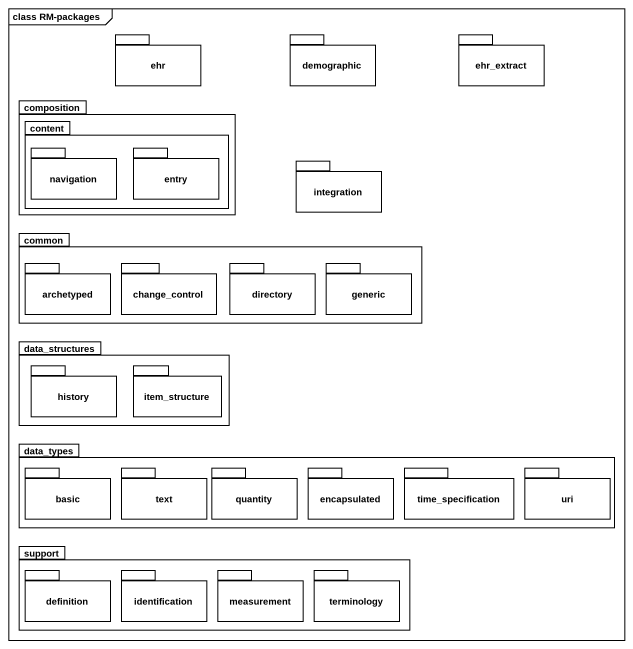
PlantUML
@startuml
mainframe class RM-packages
package ehr {
}
package demographic {
}
package ehr_extract {
}
package composition {
  package content {
    package navigation {
    }
    package entry {
    }
  }
}
package integration {
}
package common {
  package archetyped {
  }
  package change_control {
  }
  package directory {
  }
  package generic {
  }
}
package data_structures {
  package history {
  }
  package item_structure {
  }
}
package data_types {
  package basic {
  }
  package text {
  }
  package quantity {
  }
  package encapsulated {
  }
  package time_specification {
  }
  package uri {
  }
}
package support {
  package definition {
  }
  package identification {
  }
  package measurement {
  }
  package terminology {
  }
}
@enduml
